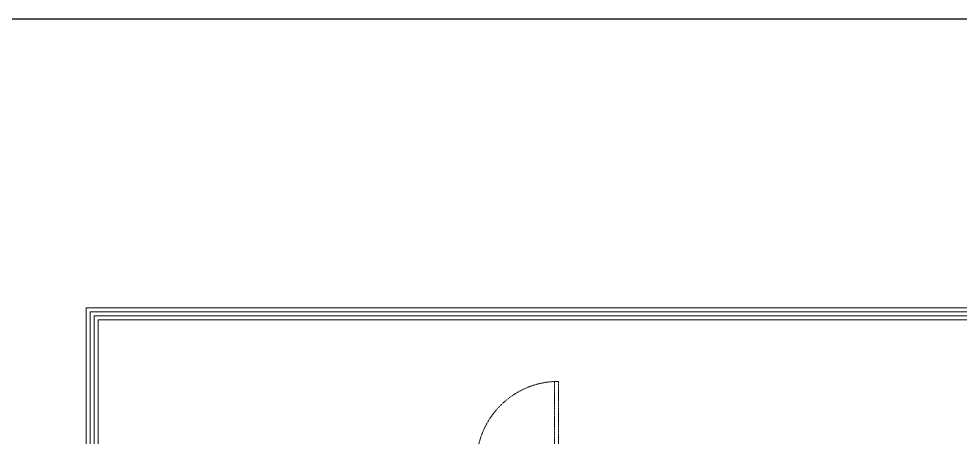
# Model space of a CAD drawing. Header units: inches. Extents: x 213 to 17763, y -4830 to 1802.
# Drawn here: x 12602.6 to 12943.2, y -2619.3 to -2468 of the extents above; entities that cross this region are included whole.
import ezdxf

# ---------------------------------------------------------------- set-up
doc = ezdxf.new("R2010")
doc.units = ezdxf.units.IN
doc.header["$MEASUREMENT"] = 0
for name, pattern in [('AUDIT_D_060311083008-3', [0]), ('DASHED2', [0.375, 0.25, -0.125]), ('HIDDEN', [0.375, 0.25, -0.125])]:
    doc.linetypes.add(name, pattern=pattern)
for name, color, linetype in [('A-DOOR', 251, 'AUDIT_D_060311083008-3'), ('A-Door-Frame', 1, 'Continuous'), ('A-Door-Swing', 8, 'HIDDEN'), ('PDF2_0', 7, 'Continuous')]:
    doc.layers.add(name, color=color, linetype=linetype)
doc.layers.add('PDF2_MK. KITCHEN ESSENTAILS', color=7, linetype='Continuous', true_color=0x767676)

# ---------------------------------------------------------------- blocks, each defined once
blk = doc.blocks.new('*U34')
at = {"layer": 'A-Door-Frame', "lineweight": 5}
for p, q in [((0, -100), (0, 0)), ((900, -100), (900, 0))]:
    blk.add_line(p, q, dxfattribs=at)
for points in [[(0, -100), (40, -100), (40, 0), (0, 0)], [(900, -100), (860, -100), (860, 0), (900, 0)]]:
    blk.add_lwpolyline(points, dxfattribs=at)
at = {"layer": 'A-Door-Swing', "linetype": 'DASHED2', "lineweight": 5}
blk.add_line((47.3, 0), (867.3, 0), dxfattribs=at)
blk.add_lwpolyline([(40, 0), (40, 820), (80, 820), (80, 0)], close=True, dxfattribs=at)
blk.add_arc((40, 0), 820, 360, 90, dxfattribs=at)

msp = doc.modelspace()

# ---------------------------------------------------------------- linework, layer by layer
msp.add_lwpolyline([(10883.5, -2468), (15562, -2468), (15562, -4830), (10883.5, -4830)], close=True)
at = {"layer": 'PDF2_0', "lineweight": 5}
msp.add_lwpolyline([(13021.48, -2914.36), (12627, -2914.36), (12627, -2572.5), (13109.14, -2572.5), (13109.14, -2826.71, -0.414214)], format="xyb", close=True, dxfattribs=at)
for points in [[(13021.48, -2912.91), (12628.45, -2912.91), (12628.45, -2573.95), (13107.69, -2573.95), (13107.69, -2826.71, -0.414214), (13021.48, -2912.91)], [(13021.48, -2911.45), (12629.91, -2911.45), (12629.91, -2575.41), (13106.23, -2575.41), (13106.23, -2826.71, -0.414214), (13021.48, -2911.45)]]:
    msp.add_lwpolyline(points, format="xyb", dxfattribs=at)
msp.add_lwpolyline([(12631.37, -2576.87), (13024.26, -2576.87), (13024.26, -2900.79), (12631.37, -2900.79)], close=True, dxfattribs=at)
at = {"layer": 'PDF2_MK. KITCHEN ESSENTAILS', "lineweight": 5}
msp.add_lwpolyline([(12631.37, -2900.79), (13024.26, -2900.79), (13024.26, -2576.87), (12631.37, -2576.87)], close=True, dxfattribs=at)

# ---------------------------------------------------------------- block references
at = {"layer": 'A-DOOR', "lineweight": 5, "xscale": -0.03611111111109516, "yscale": 0.03611111111109516, "zscale": 0.03611111111109516}
msp.add_blockref('*U34', (12799.27, -2628.77), dxfattribs=at)

doc.saveas('drawing.dxf')
